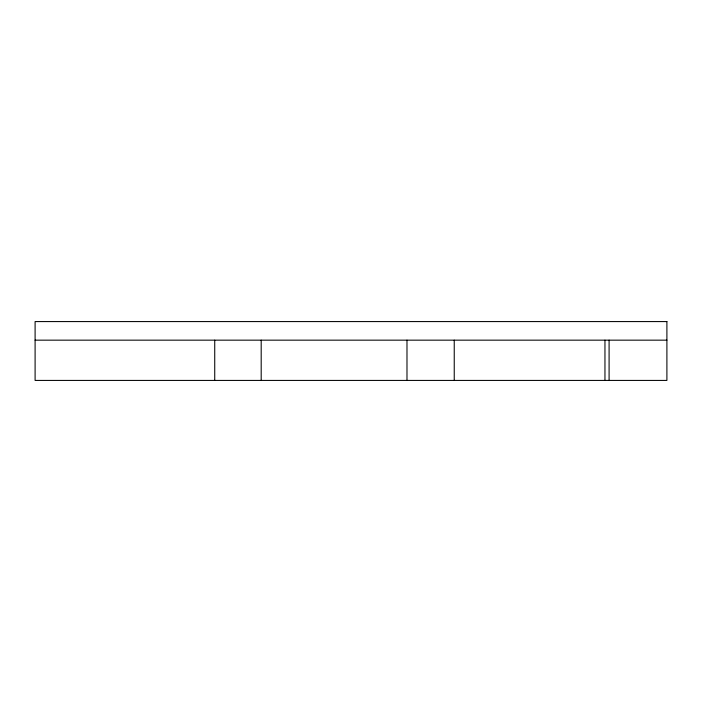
<?xml version="1.0" encoding="UTF-8"?>
<svg xmlns="http://www.w3.org/2000/svg" width="702" height="702" viewBox="0 0 702 702"><rect width="100%" height="100%" fill="white"/><g stroke="black" fill="none" stroke-linecap="round" stroke-linejoin="round"><path stroke-width="1.05" d="M35.1 340.163L666.9 340.163M609.09 340.163L609.09 380.423M604.957 340.163L604.957 380.423M454.238 340.163L454.238 380.423M406.984 340.163L406.984 380.423M261.188 340.163L261.188 380.423M214.733 340.163L214.733 380.423M666.9 321.577L35.1 321.577L35.1 380.423L666.9 380.423L666.9 321.577"/></g></svg>
